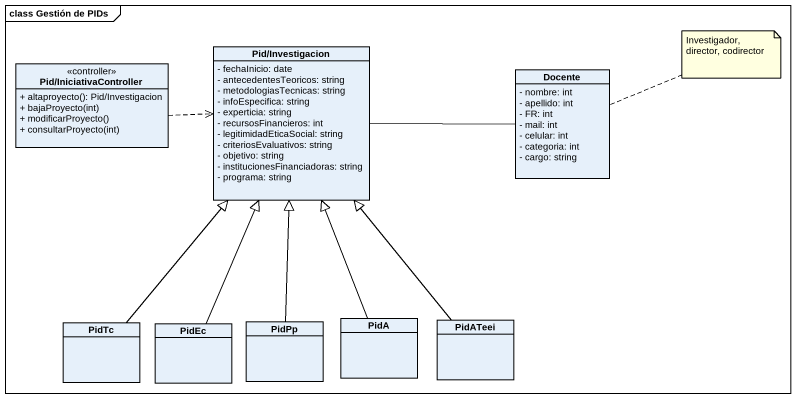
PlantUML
@startuml
mainframe class Gestión de PIDs
hide circle
hide empty members
skinparam classAttributeIconSize 0
class "Pid/IniciativaController" as Pid_IniciativaController <<controller>> {
  + altaproyecto(): Pid/Investigacion
  + bajaProyecto(int)
  + modificarProyecto()
  + consultarProyecto(int)
}
class "Pid/Investigacion" as Pid_Investigacion {
  - fechaInicio: date
  - antecedentesTeoricos: string
  - metodologiasTecnicas: string
  - infoEspecifica: string
  - experticia: string
  - recursosFinancieros: int
  - legitimidadEticaSocial: string
  - criteriosEvaluativos: string
  - objetivo: string
  - institucionesFinanciadoras: string
  - programa: string
}
class Docente {
  - nombre: int
  - apellido: int
  - FR: int
  - mail: int
  - celular: int
  - categoria: int
  - cargo: string
}
class PidTc
class PidEc
class PidPp
class PidA
class PidATeei
Pid_IniciativaController .right.> Pid_Investigacion
Docente -left- Pid_Investigacion
PidTc -up-|> Pid_Investigacion
PidEc -up-|> Pid_Investigacion
PidPp -up-|> Pid_Investigacion
PidA -up-|> Pid_Investigacion
PidATeei -up-|> Pid_Investigacion
note right of Docente : Investigador, director, codirector
@enduml
